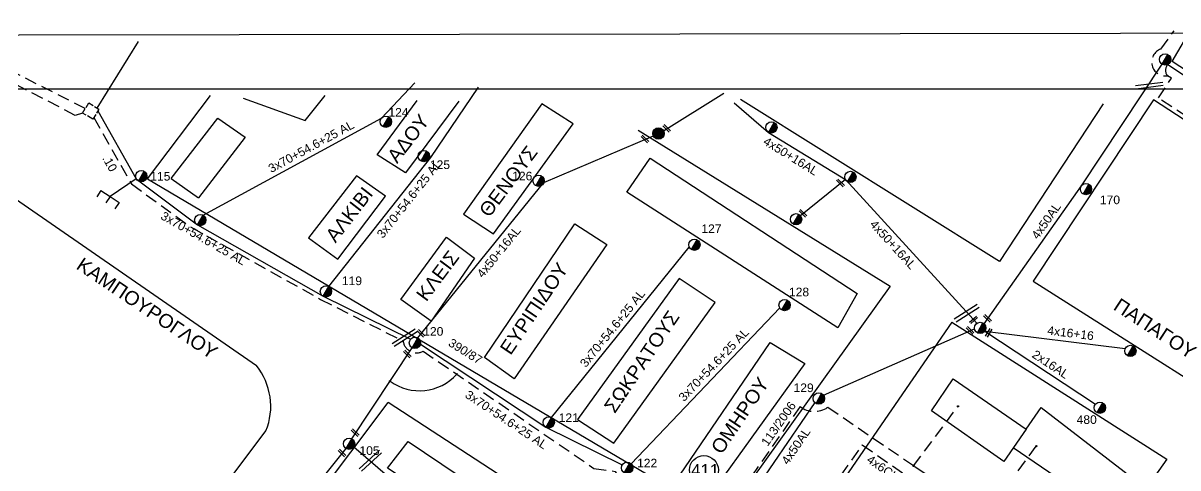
# Model space of a CAD drawing. Header units: millimetres. Extents: x 1091 to 3521, y 1177 to 2968.
# Drawn here: x 1917.6 to 2158, y 2875.7 to 2968.4 of the extents above; entities that cross this region are included whole.
import ezdxf
from ezdxf.enums import TextEntityAlignment as Align
from ezdxf.lldxf.tags import DXFTag

# ---------------------------------------------------------------- set-up
doc = ezdxf.new("R2010")
doc.units = ezdxf.units.MM
doc.linetypes.add('DASHED', pattern=[19.05, 12.7, -6.35])
for name, color, linetype, lineweight in [('2x16AL', 7, 'Continuous', 30), ('4x16+16', 7, 'Continuous', 30), ('4x6', 7, 'SYN_LINE', 30), ('Άγνωστα', 7, 'Continuous', 30), ('Γυμνά εναέρια ΧΤ (3Φ) 4x50AL', 7, 'Continuous', 30), ('Γυμνά εναέρια ΧΤ και ΦΟΠ (3Φ)   4x50+16AL', 7, 'Continuous', 30), ('Συνεστραμμένα ΧΤ   3x70+54.6+25 AL', 7, 'SYN_LINE', 30), ('Υπόγεια Καλώδια Δικτύου ΧΤ   .075', 7, 'DASHED', 30), ('Υπόγεια Καλώδια Δικτύου ΧΤ   .10', 7, 'DASHED', 30), ('Υπόγεια Καλώδια Δικτύου ΧΤ   .15', 7, 'DASHED', 30), ('Υπόγεια καλώδια Παροχών ΧΤ   4x16AL', 7, 'DASHED', 30)]:
    doc.layers.add(name, color=color, linetype=linetype, lineweight=lineweight)
for name, color, linetype in [('TEXT ΚΑΛΩΔΙΩΝ', 7, 'Continuous'), ('ΑΓΝΩΣΤΟ ΕΝΑΕΡΙΟ ΚΑΛΩΔΙΟ', 7, 'Continuous'), ('ΑΓΝΩΣΤΟ ΥΠΟΓΕΙΟ ΚΑΛΩΔΙΟ', 7, 'DASHED'), ('Μηχανική τομή', 7, 'Continuous'), ('Περίπτερο', 7, 'Continuous'), ('Στύλος Ξύλινος', 7, 'Continuous'), ('Στύλος Ξύλινος @ 1', 7, 'Continuous'), ('Στύλος ΦΜ', 7, 'Continuous'), ('Στύλος ΦΜ @ 1', 7, 'Continuous'), ('Συνδέσεις', 7, 'Continuous'), ('Τομή', 7, 'Continuous'), ('Υπόβαθρο ΔΕΗ', 7, 'Continuous'), ('ΦΥΣΙΚΟ ΑΕΡΙΟ', 7, 'NATURAL_GAS_SUPPLY')]:
    doc.layers.add(name, color=color, linetype=linetype)
doc.styles.add('arial', font='arial.ttf')
doc.styles.get("Standard").update_dxf_attribs({"font": 'arial.ttf', "height": 1.8})
tags = doc.linetypes.add('NATURAL_GAS_SUPPLY', pattern='A,12.7,-5.08,["ΦΑ",Standard,S=2.54,R=0,X=-2.54,Y=-1.27],-5.08', length=22.86).pattern_tags.tags
tags[6] = DXFTag(74, 10)
doc.linetypes.add('SYN_LINE', pattern='A,0.5,-0.0001,["/\\/\\/\\/",Standard,S=0.1,R=0,X=0,Y=-0.05],-0.25', length=0.7501)

# ---------------------------------------------------------------- blocks, each defined once
blk = doc.blocks.new('ΥΠΑΡΧΩΝ ΤΣΙΜΕΝΤΕΝΙΟΣ ΣΤΥΛΟΣ')
at = {"layer": 'Στύλος ΦΜ'}
blk.add_hatch(color=7, dxfattribs=at).paths.add_polyline_path([(-1.29, -2.28, 0.574793), (2.62, 0, 0.268822), (1.3, 2.27)])
at = {"layer": 'Στύλος ΦΜ', "color": 7}
blk.add_line((-1.29, -2.28), (1.3, 2.27), dxfattribs=at)
blk.add_circle((0, 0), 2.62, dxfattribs=at)
at = {"layer": 'Στύλος ΦΜ', "flags": 4}
for tag, p in [('ΑΡΙΘΜΟΣ', (-4.68, 8.05)), ('ΤΥΠΟΣ', (-4.91, 3.03))]:
    blk.add_attdef(tag, p, '', height=4, dxfattribs=at)
blk = doc.blocks.new('ΥΠΑΡΧΩΝ ΞΥΛΙΝΟΣ ΣΤΥΛΟΣ')
at = {"layer": 'Στύλος Ξύλινος'}
h = blk.add_hatch(color=7, dxfattribs=at)
h.paths.add_polyline_path([(-2.62, 0, 0.270008), (-1.29, -2.28), (1.3, 2.27, 0.576266)])
h.paths.add_polyline_path([(-1.29, -2.28, 0.574793), (2.62, 0, 0.268822), (1.3, 2.27)])
at = {"layer": 'Στύλος Ξύλινος', "color": 7}
blk.add_line((-1.29, -2.28), (1.3, 2.27), dxfattribs=at)
blk.add_circle((0, 0), 2.62, dxfattribs=at)
at = {"layer": 'Στύλος Ξύλινος', "color": 1, "flags": 4}
for tag, p in [('ΑΡΙΘΜΟΣ', (-4.91, 8.6)), ('ΤΥΠΟΣ', (-4.85, 3.39))]:
    blk.add_attdef(tag, p, '', height=4, dxfattribs=at)
blk = doc.blocks.new('_ΣΥΝΔΕΣΗ')
at = {"layer": 'Συνδέσεις', "linetype": 'SYN_LINE', "ltscale": 40}
blk.add_hatch(color=256, dxfattribs=at).paths.add_polyline_path([(0.5, -0.01, 1), (-0.5, -0.01, 1)])
at = {"layer": 'Συνδέσεις'}
blk.add_circle((0, -0.01), 0.5, dxfattribs=at)
blk = doc.blocks.new('ΤΟΜΗ')
at = {"layer": 'Τομή', "ltscale": 40}
for p, q in [((11.33, -0.65), (-11.4, -0.65)), ((11.33, -3.42), (-11.4, -3.42))]:
    blk.add_line(p, q, dxfattribs=at)
blk = doc.blocks.new('ΜΗΧΑΝΙΚΗ ΤΟΜΗ')
at = {"layer": 'Μηχανική τομή', "ltscale": 40}
for p, q in [((-3.79, 1.21), (3.79, 1.21)), ((3.79, -0.34), (-3.79, -0.34))]:
    blk.add_line(p, q, dxfattribs=at)
blk = doc.blocks.new('PILLAR YPOSTATHMOU')
at = {"layer": 'Περίπτερο', "ltscale": 40}
for points in [[(540.43, 2525.12), (540.43, 2526.01), (541.51, 2526.01)], [(541.59, 2523.53), (540.43, 2523.53), (540.43, 2524.86)], [(541.82, 2526.01), (542.91, 2526.01), (542.91, 2524.95)], [(542.91, 2524.59), (542.91, 2523.53), (541.92, 2523.53)]]:
    blk.add_lwpolyline(points, dxfattribs=at)

msp = doc.modelspace()

# ---------------------------------------------------------------- linework, layer by layer
at = {"layer": '2x16AL', "color": 1, "lineweight": -3, "ltscale": 0.1}
msp.add_lwpolyline([(2117.76, 2904.23), (2140.79, 2888.99)], dxfattribs=at)
at = {"layer": '4x16+16', "color": 1, "lineweight": -3, "ltscale": 0.1}
msp.add_lwpolyline([(2117.76, 2904.23), (2146.99, 2900.61)], dxfattribs=at)
at = {"layer": '4x6', "color": 2, "linetype": 'DASHED', "lineweight": -3, "ltscale": 0.2}
msp.add_lwpolyline([(2076.95, 2858.64), (2092.27, 2880.53), (2103.21, 2872.91)], dxfattribs=at)
at = {"layer": 'Άγνωστα', "lineweight": -3, "ltscale": 0.1}
for points in [[(3521.49, 1936.89), (1091.31, 1933.19), (1091.31, 2964.7), (3521.49, 2968.4)], [(3374.53, 1943.19), (1101.31, 1943.19), (1101.31, 2954.7), (3374.53, 2954.7)]]:
    msp.add_lwpolyline(points, close=True, dxfattribs=at)
at = {"layer": 'ΑΓΝΩΣΤΟ ΕΝΑΕΡΙΟ ΚΑΛΩΔΙΟ', "color": 30, "linetype": 'SYN_LINE', "lineweight": -3, "ltscale": 15}
msp.add_lwpolyline([(2155.86, 2959.8), (2183.09, 2941.81)], dxfattribs=at)
at = {"layer": 'ΑΓΝΩΣΤΟ ΥΠΟΓΕΙΟ ΚΑΛΩΔΙΟ', "color": 133, "lineweight": -3, "ltscale": 0.2}
msp.add_lwpolyline([(2102.95, 2876.15), (2112.18, 2888.57)], dxfattribs=at)
at = {"layer": 'Γυμνά εναέρια ΧΤ (3Φ) 4x50AL', "color": 1, "lineweight": -3, "ltscale": 0.1}
for points in [[(2117.6, 2905.78), (2137.88, 2934.52), (2154.71, 2959.82)], [(2084.17, 2890.89), (2115.64, 2904.7)], [(2071.09, 2872.72), (2082.42, 2889.34)]]:
    msp.add_lwpolyline(points, dxfattribs=at)
at = {"layer": 'Γυμνά εναέρια ΧΤ και ΦΟΠ (3Φ)   4x50+16AL', "color": 133, "lineweight": -3, "ltscale": 0.1}
for points in [[(2050.89, 2945.95), (2063.45, 2953.81)], [(2065.59, 2951.78), (2072.77, 2945.64), (2088.74, 2935.79), (2116.11, 2905.87)], [(1999.73, 2902.81), (2026, 2935.19), (2048.79, 2944.9)], [(2088.74, 2935.79), (2079.42, 2928.22)]]:
    msp.add_lwpolyline(points, dxfattribs=at)
at = {"layer": 'Γυμνά εναέρια ΧΤ και ΦΟΠ (3Φ)   4x50+16AL', "color": 5, "lineweight": -3, "ltscale": 0.1}
msp.add_lwpolyline([(1986.4, 2880.14), (1998.46, 2869.79), (2022.75, 2852.74), (2045.54, 2840.48)], dxfattribs=at)
at = {"layer": 'Συνεστραμμένα ΧΤ   3x70+54.6+25 AL', "color": 5, "lineweight": 30, "ltscale": 15}
msp.add_lwpolyline([(1933.02, 2950.71), (1941.58, 2964.54)], dxfattribs=at)
at = {"layer": 'Συνεστραμμένα ΧΤ   3x70+54.6+25 AL', "color": 2, "lineweight": -3, "ltscale": 15}
for points in [[(1955.05, 2928.39), (1992.19, 2948.62), (1999.15, 2955.96)], [(1981.2, 2913.54), (2002.43, 2940.38), (2012.34, 2955.03)], [(1933.11, 2950.09), (1941.14, 2935.95), (1953.88, 2926.35), (1980.04, 2911.49), (1998.23, 2902.54)]]:
    msp.add_lwpolyline(points, dxfattribs=at)
at = {"layer": 'Συνεστραμμένα ΧΤ   3x70+54.6+25 AL', "color": 27, "lineweight": -3, "ltscale": 15}
for points in [[(2027.58, 2886.24), (2056.24, 2921.76)], [(2044.18, 2876.57), (2075.07, 2909.09)], [(2000.3, 2901.53), (2026.41, 2884.2), (2042.3, 2876.38)], [(1986.01, 2881.81), (1998.57, 2900.77)], [(1929.1, 2806.1), (1955.95, 2843.68), (1984.85, 2879.77)]]:
    msp.add_lwpolyline(points, dxfattribs=at)
at = {"layer": 'Υπόβαθρο ΔΕΗ', "lineweight": -3, "ltscale": 0.1}
for points in [[(2234.37, 2951.63), (2214.55, 2922.73), (2156.78, 2960.37), (2161, 2967.62)], [(1943.48, 2935.94), (1956.6, 2953.3)], [(1963.36, 2952.78), (1976.28, 2948.12), (1980.48, 2953.3)], [(2008.27, 2952.15), (1997.21, 2937.21), (1991.27, 2940.96), (1999.6, 2952.29)], [(2142.42, 2951.56), (2120.84, 2918.74), (2066.89, 2952.48)], [(1948.39, 2936.02), (1958.09, 2948.6)], [(1958.09, 2948.6), (1963.79, 2944.61)], [(2045.62, 2946.08), (2098.05, 2913.58), (2063.29, 2865.04)], [(1963.79, 2944.61), (1954.09, 2932.02)], [(1910.28, 2935.67), (1966.15, 2897.08)], [(1943.48, 2935.94), (2063.29, 2865.04)], [(1948.39, 2936.02), (1954.09, 2932.02)], [(2032.98, 2885.85), (2040.54, 2880.88), (2061.65, 2910.22), (2054.14, 2915.2), (2032.98, 2885.85)], [(2110.91, 2906.11), (2009.67, 2758.94)], [(2110.91, 2906.11), (2155.67, 2877.55), (2052.55, 2731.43)], [(1931.62, 2806.91), (1993.6, 2889.36)], [(1990.39, 2768.4), (2049.7, 2852.77), (1993.6, 2889.36)], [(2126.38, 2883.82), (2129.49, 2888.35), (2149.23, 2873.12), (2144.21, 2865.87), (2123.69, 2879.91)], [(1918.02, 2816.46), (1968.13, 2883.45)], [(1993.45, 2875.66), (1997.75, 2881.27), (2046.39, 2848.51), (2042.46, 2843.02), (1993.45, 2875.66)]]:
    msp.add_lwpolyline(points, dxfattribs=at)
for points in [[(2209.79, 2915.28), (2152.86, 2952.45), (2127.8, 2914.66), (2185.24, 2878.23)], [(2015.48, 2924.5), (2032.08, 2947.43), (2025.55, 2951.55), (2009.24, 2928.57)], [(2048.12, 2940.27), (2091.23, 2912.1), (2087.18, 2904.95), (2043.27, 2933.16)], [(1983.06, 2919.25), (1993.03, 2932.34), (1986.96, 2936.57), (1976.99, 2923.68)], [(2013.62, 2898.74), (2032.4, 2926.57), (2039.09, 2922.28), (2019.83, 2894.29)], [(1996.19, 2910.83), (2005.74, 2923.79), (2011.55, 2919.42), (2002.55, 2906.3)], [(2054.26, 2874.23), (2073.1, 2901.87), (2080.29, 2897.49), (2060.73, 2870.31)], [(2106.64, 2887.67), (2111.19, 2894.32), (2126.38, 2883.82), (2121.76, 2877.1)]]:
    msp.add_lwpolyline(points, close=True, dxfattribs=at)
at = {"layer": 'Υπόβαθρο ΔΕΗ', "color": 7, "ltscale": 0.1}
for points in [[(1941.14, 2935.95), (1935.68, 2932.28)], [(1933.79, 2933.51), (1932.91, 2932.2)], [(1933.79, 2933.51), (1935.68, 2932.28)], [(1935.68, 2932.28), (1934.8, 2930.97)], [(1935.68, 2932.28), (1937.57, 2931.05)], [(1937.57, 2931.05), (1936.68, 2929.74)]]:
    msp.add_lwpolyline(points, dxfattribs=at)
at = {"layer": 'Υπόβαθρο ΔΕΗ', "lineweight": -3}
msp.add_circle((2059.3, 2875.32), 3, dxfattribs=at)
at = {"layer": 'Υπόβαθρο ΔΕΗ', "lineweight": -3, "ltscale": 0.1}
msp.add_arc((1955.52, 2888.57), 13.61, 337.8963, 38.684, dxfattribs=at)
at = {"layer": 'Υπόβαθρο ΔΕΗ', "lineweight": -3}
msp.add_arc((2000.12, 2902.27), 10.44, 233.9477, 317.8362, dxfattribs=at)
at = {"layer": 'Υπόγεια Καλώδια Δικτύου ΧΤ   .075', "color": 133, "lineweight": -3, "ltscale": 0.2}
msp.add_lwpolyline([(2144.54, 2871.14), (2133.64, 2855.4), (2117.93, 2865.97), (2102.95, 2876.15), (2085.05, 2888.37, -0.335233), (2079.32, 2888.56), (2069.29, 2874.13, -0.371425), (2066.53, 2873.42), (2061.78, 2867.03), (2049.54, 2874.31), (2046.13, 2868.95), (2057.78, 2860.98), (2045.78, 2844.71)], format="xyb", dxfattribs=at)
at = {"layer": 'Υπόγεια Καλώδια Δικτύου ΧΤ   .10', "color": 1, "lineweight": -3, "ltscale": 0.2}
msp.add_lwpolyline([(1929.96, 2949.65), (1928.44, 2949.18), (1911.65, 2957.92)], dxfattribs=at)
at = {"layer": 'Υπόγεια Καλώδια Δικτύου ΧΤ   .10', "color": 27, "lineweight": -3, "ltscale": 0.2}
msp.add_lwpolyline([(1930.51, 2950.58), (1914.7, 2958.66)], dxfattribs=at)
at = {"layer": 'Υπόγεια Καλώδια Δικτύου ΧΤ   .10', "color": 133, "lineweight": -3, "ltscale": 0.2}
msp.add_lwpolyline([(1932.29, 2948.71), (1940.14, 2934.9), (1952.43, 2925.96), (1979.49, 2910.84), (1996.69, 2902.17, 0.534141), (2000.87, 2900.06), (2036.41, 2875.65), (2040.79, 2875.03, 0.380635), (2044.87, 2873.93), (2051.24, 2869.77)], format="xyb", dxfattribs=at)
at = {"layer": 'Υπόγεια Καλώδια Δικτύου ΧΤ   .15', "color": 30, "lineweight": -3, "ltscale": 0.2}
for points in [[(2155.79, 2957.43, -0.905138), (2154.41, 2962.99), (2157.21, 2966.81)], [(2192.64, 2927.77), (2175.88, 2938.54), (2153.9, 2952.8), (2156.6, 2956.96), (2155.79, 2957.43, -0.365103), (2155.86, 2959.8)]]:
    msp.add_lwpolyline(points, format="xyb", dxfattribs=at)
at = {"layer": 'Υπόγεια καλώδια Παροχών ΧΤ   4x16AL', "color": 133, "lineweight": -3, "ltscale": 0.2}
msp.add_lwpolyline([(2117.93, 2865.97), (2128.5, 2880.29)], dxfattribs=at)

# ---------------------------------------------------------------- block references
at = {"layer": 'Μηχανική τομή', "lineweight": -3, "xscale": 0.2499999999999672, "yscale": 0.2499999999999672, "zscale": 0.2499999999999672}
for p, rotation in [((2051.45, 2946.41), 314.9247676703968), ((2046.93, 2944.19), 314.9247676703968), ((2087.65, 2935.04), 314.9247676703968), ((2079.82, 2928.68), 314.9247676703968), ((2115.36, 2906.67), 221.7793487965854), ((2118.25, 2906.84), 314.9247676703968), ((2000.31, 2903.72), 314.9247676703968), ((2114.63, 2904.34), 314.9247676703968), ((2118.49, 2903.95), 239.4799585822783), ((1997.49, 2899.39), 314.9247676703968), ((1986.63, 2882.99), 314.9247676703968), ((1983.9, 2878.78), 314.9247676703968)]:
    msp.add_blockref('ΜΗΧΑΝΙΚΗ ΤΟΜΗ', p, dxfattribs=dict(at, rotation=rotation))
at = {"layer": 'Στύλος Ξύλινος @ 1', "lineweight": -3, "ltscale": 40, "xscale": 0.4499999999998181, "yscale": 0.4499999999998181, "zscale": 0.4499999999998181}
msp.add_blockref('ΥΠΑΡΧΩΝ ΞΥΛΙΝΟΣ ΣΤΥΛΟΣ', (2049.85, 2945.4), dxfattribs=at)
at = {"layer": 'Στύλος ΦΜ @ 1', "lineweight": -3, "ltscale": 40, "xscale": 0.4499999999998181, "yscale": 0.4499999999998181, "zscale": 0.4499999999998181}
for p in [(2155.3, 2960.84), (2073.35, 2946.67), (2089.78, 2936.36), (1954.46, 2927.37), (2078.47, 2927.53), (2116.8, 2904.91), (2148.06, 2900.1)]:
    msp.add_blockref('ΥΠΑΡΧΩΝ ΤΣΙΜΕΝΤΕΝΙΟΣ ΣΤΥΛΟΣ', p, dxfattribs=at)
at = {"layer": 'Στύλος ΦΜ @ 1', "lineweight": -3, "ltscale": 40}
ref = msp.add_blockref('ΥΠΑΡΧΩΝ ΤΣΙΜΕΝΤΕΝΙΟΣ ΣΤΥΛΟΣ', (1993.09, 2947.86), dxfattribs=dict(at, xscale=0.4499999999998181, yscale=0.4499999999998181, zscale=0.4499999999998181))
ref.add_attrib('ΤΥΠΟΣ', '124', (1993.62, 2948.91), dxfattribs={"layer": 'Στύλος ΦΜ', "height": 1.8, "flags": 4})
ref = msp.add_blockref('ΥΠΑΡΧΩΝ ΤΣΙΜΕΝΤΕΝΙΟΣ ΣΤΥΛΟΣ', (2000.99, 2940.71), dxfattribs=dict(at, xscale=0.4499999999998181, yscale=0.4499999999998181, zscale=0.4499999999998181))
ref.add_attrib('ΤΥΠΟΣ', '125', (2002.26, 2938), dxfattribs={"layer": 'Στύλος ΦΜ', "height": 1.8, "flags": 4})
ref = msp.add_blockref('ΥΠΑΡΧΩΝ ΤΣΙΜΕΝΤΕΝΙΟΣ ΣΤΥΛΟΣ', (1942.17, 2936.51), dxfattribs=dict(at, xscale=0.4499999999998181, yscale=0.4499999999998181, zscale=0.4499999999998181))
ref.add_attrib('ΤΥΠΟΣ', '115', (1944.05, 2935.6), dxfattribs={"layer": 'Στύλος ΦΜ', "height": 1.8, "flags": 4})
ref = msp.add_blockref('ΥΠΑΡΧΩΝ ΤΣΙΜΕΝΤΕΝΙΟΣ ΣΤΥΛΟΣ', (2024.89, 2935.56), dxfattribs=dict(at, xscale=0.4499999999998181, yscale=0.4499999999998181, zscale=0.4499999999998181))
ref.add_attrib('ΤΥΠΟΣ', '126', (2019.39, 2935.64), dxfattribs={"layer": 'Στύλος ΦΜ', "height": 1.8, "flags": 4})
ref = msp.add_blockref('ΥΠΑΡΧΩΝ ΤΣΙΜΕΝΤΕΝΙΟΣ ΣΤΥΛΟΣ', (2138.83, 2933.82), dxfattribs=dict(at, xscale=0.4499999999998181, yscale=0.4499999999998181, zscale=0.4499999999998181))
ref.add_attrib('ΤΥΠΟΣ', '170', (2141.72, 2930.68), dxfattribs={"layer": 'Στύλος ΦΜ', "height": 1.8, "flags": 4})
ref = msp.add_blockref('ΥΠΑΡΧΩΝ ΤΣΙΜΕΝΤΕΝΙΟΣ ΣΤΥΛΟΣ', (2057.31, 2922.24), dxfattribs=dict(at, xscale=0.4499999999998181, yscale=0.4499999999998181, zscale=0.4499999999998181))
ref.add_attrib('ΤΥΠΟΣ', '127', (2058.77, 2924.67), dxfattribs={"layer": 'Στύλος ΦΜ', "height": 1.8, "flags": 4})
ref = msp.add_blockref('ΥΠΑΡΧΩΝ ΤΣΙΜΕΝΤΕΝΙΟΣ ΣΤΥΛΟΣ', (1980.62, 2912.52), dxfattribs=dict(at, xscale=0.4499999999998181, yscale=0.4499999999998181, zscale=0.4499999999998181))
ref.add_attrib('ΤΥΠΟΣ', '119', (1983.93, 2913.82), dxfattribs={"layer": 'Στύλος ΦΜ', "height": 1.8, "flags": 4})
ref = msp.add_blockref('ΥΠΑΡΧΩΝ ΤΣΙΜΕΝΤΕΝΙΟΣ ΣΤΥΛΟΣ', (2076.1, 2909.67), dxfattribs=dict(at, xscale=0.4499999999998181, yscale=0.4499999999998181, zscale=0.4499999999998181))
ref.add_attrib('ΤΥΠΟΣ', '128', (2077, 2911.49), dxfattribs={"layer": 'Στύλος ΦΜ', "height": 1.8, "flags": 4})
ref = msp.add_blockref('ΥΠΑΡΧΩΝ ΤΣΙΜΕΝΤΕΝΙΟΣ ΣΤΥΛΟΣ', (1999.15, 2901.79), dxfattribs=dict(at, xscale=0.4499999999998181, yscale=0.4499999999998181, zscale=0.4499999999998181))
ref.add_attrib('ΤΥΠΟΣ', '120', (2000.87, 2903.28), dxfattribs={"layer": 'Στύλος ΦΜ', "height": 1.8, "flags": 4})
ref = msp.add_blockref('ΥΠΑΡΧΩΝ ΤΣΙΜΕΝΤΕΝΙΟΣ ΣΤΥΛΟΣ', (2083.21, 2890.21), dxfattribs=dict(at, xscale=0.4499999999998181, yscale=0.4499999999998181, zscale=0.4499999999998181))
ref.add_attrib('ΤΥΠΟΣ', '129', (2077.95, 2891.54), dxfattribs={"layer": 'Στύλος ΦΜ', "height": 1.8, "flags": 4})
ref = msp.add_blockref('ΥΠΑΡΧΩΝ ΤΣΙΜΕΝΤΕΝΙΟΣ ΣΤΥΛΟΣ', (2141.72, 2888.28), dxfattribs=dict(at, xscale=0.4499999999998181, yscale=0.4499999999998181, zscale=0.4499999999998181))
ref.add_attrib('ΤΥΠΟΣ', '480', (2136.88, 2884.91), dxfattribs={"layer": 'Στύλος ΦΜ', "height": 1.8, "flags": 4})
ref = msp.add_blockref('ΥΠΑΡΧΩΝ ΤΣΙΜΕΝΤΕΝΙΟΣ ΣΤΥΛΟΣ', (2026.99, 2885.22), dxfattribs=dict(at, xscale=0.4499999999998181, yscale=0.4499999999998181, zscale=0.4499999999998181))
ref.add_attrib('ΤΥΠΟΣ', '121', (2029.07, 2885.3), dxfattribs={"layer": 'Στύλος ΦΜ', "height": 1.8, "flags": 4})
ref = msp.add_blockref('ΥΠΑΡΧΩΝ ΤΣΙΜΕΝΤΕΝΙΟΣ ΣΤΥΛΟΣ', (1985.43, 2880.79), dxfattribs=dict(at, xscale=0.4499999999998181, yscale=0.4499999999998181, zscale=0.4499999999998181))
ref.add_attrib('ΤΥΠΟΣ', '105', (1987.59, 2878.46), dxfattribs={"layer": 'Στύλος ΦΜ', "height": 1.8, "flags": 4})
ref = msp.add_blockref('ΥΠΑΡΧΩΝ ΤΣΙΜΕΝΤΕΝΙΟΣ ΣΤΥΛΟΣ', (2043.31, 2875.77), dxfattribs=dict(at, xscale=0.4499999999998181, yscale=0.4499999999998181, zscale=0.4499999999998181))
ref.add_attrib('ΤΥΠΟΣ', '122', (2045.38, 2875.85), dxfattribs={"layer": 'Στύλος ΦΜ', "height": 1.8, "flags": 4})
at = {"layer": 'Συνδέσεις', "lineweight": -3, "xscale": 0.25, "yscale": 0.25, "zscale": 0.25}
for p in [(2155.79, 2957.44), (2007.86, 2895.26), (1993.97, 2893.83), (2112.18, 2888.57), (2128.51, 2880.29), (2102.95, 2876.16)]:
    msp.add_blockref('_ΣΥΝΔΕΣΗ', p, dxfattribs=at)
at = {"layer": 'Τομή', "lineweight": -3}
for p, xscale, yscale, zscale, rotation in [((2151.96, 2955.85), 0.2499999999999999, 0.2499999999999999, 0.2499999999999999, 7.416124448325098), ((2113.73, 2908.38), 0.2499999999999999, 0.2499999999999999, 0.2499999999999999, 32.65513411739678), ((1996.73, 2903.28), 0.2499999999999999, 0.2499999999999999, 0.2499999999999999, 32.65513411739678), ((1990.21, 2876.87), 0.2499999999999996, 0.2499999999999996, 0.2499999999999996, 222.5462385209705)]:
    msp.add_blockref('ΤΟΜΗ', p, dxfattribs=dict(at, xscale=xscale, yscale=yscale, zscale=zscale, rotation=rotation))
at = {"layer": 'ΦΥΣΙΚΟ ΑΕΡΙΟ', "color": 1, "lineweight": 30, "ltscale": 0.1, "rotation": 59.08466964263302}
msp.add_blockref('PILLAR YPOSTATHMOU', (3819.44, 1188.21), dxfattribs=at)

# ---------------------------------------------------------------- texts
at = {"lineweight": -3, "ltscale": 40, "char_height": 2.9, "width": 64.8866, "attachment_point": 1, "style": 'arial'}
for s, insert, rotation in [('ΑΛΚΙΒΙ       ΑΔΟΥ', (1980.31, 2924.26), 52.2094), ('ΚΛΕΙΣ         ΘΕΝΟΥΣ', (1999.19, 2911.95), 53.242), ('ΚΑΜΠΟΥΡΟΓΛΟΥ', (1930.04, 2919.76), 326.0082), ('ΕΥΡΙΠΙΔΟΥ', (2016.65, 2900.68), 56.1603), ('ΠΑΠΑΓΟΥ', (2145.9, 2911.29), 326.7888), ('ΣΩΚΡΑΤΟΥΣ', (2038.33, 2888.55), 56.1603), ('ΟΜΗΡΟΥ', (2060.57, 2880.01), 56.1603)]:
    msp.add_mtext(s, dxfattribs=dict(at, insert=insert, rotation=rotation))
at = {"layer": 'TEXT ΚΑΛΩΔΙΩΝ', "lineweight": -3, "ltscale": 0.1, "style": 'arial'}
for s, rotation, p in [(' 3x70+54.6+25 AL', 28.5735, (1977.22, 2942.52)), ('4x50+16AL', 328.3472, (2077.38, 2940.69)), ('  .10', 299.6223, (1935.29, 2939.8)), (' 3x70+54.6+25 AL', 51.6568, (1997.7, 2931.5)), (' 4x50AL', 54.79, (2130.32, 2926.93)), (' 3x70+54.6+25 AL', 330.4066, (1954.81, 2923.75)), ('4x50+16AL', 50.9443, (2016.59, 2920.73)), ('4x50+16AL', 312.4422, (2098.68, 2922.26)), (' 3x70+54.6+25 AL', 51.0999, (2040.04, 2904.55)), (' 3x70+54.6+25 AL', 46.469, (2061.09, 2897)), ('4x16+16', 352.9373, (2135.63, 2903.83)), ('2x16AL', 326.4947, (2131.47, 2897.32)), (' 3x70+54.6+25 AL', 326.4299, (2017.89, 2885.99)), (' 4x50AL', 55.7252, (2078.24, 2880.01)), ('4x6CU', 325.1582, (2096.69, 2875.62))]:
    msp.add_text(s, height=1.8, rotation=rotation, dxfattribs=at).set_placement(p, align=Align.MIDDLE_CENTER)
at = {"layer": 'Άγνωστα', "color": 7, "lineweight": -3, "char_height": 1.8, "width": 4.551914400963141e-14, "attachment_point": 1}
for s, insert, rotation in [('390/87', (2006.87, 2902.84), 327.9774), ('113/2006', (2071.09, 2881.16), 55.129)]:
    msp.add_mtext(s, dxfattribs=dict(at, insert=insert, rotation=rotation))
at = {"layer": 'Άγνωστα', "color": 7, "lineweight": -3, "insert": (2056.64, 2876.53), "char_height": 2.5, "width": 4.551914400963142e-14, "attachment_point": 1}
msp.add_mtext('411', dxfattribs=at)

doc.saveas('drawing.dxf')
